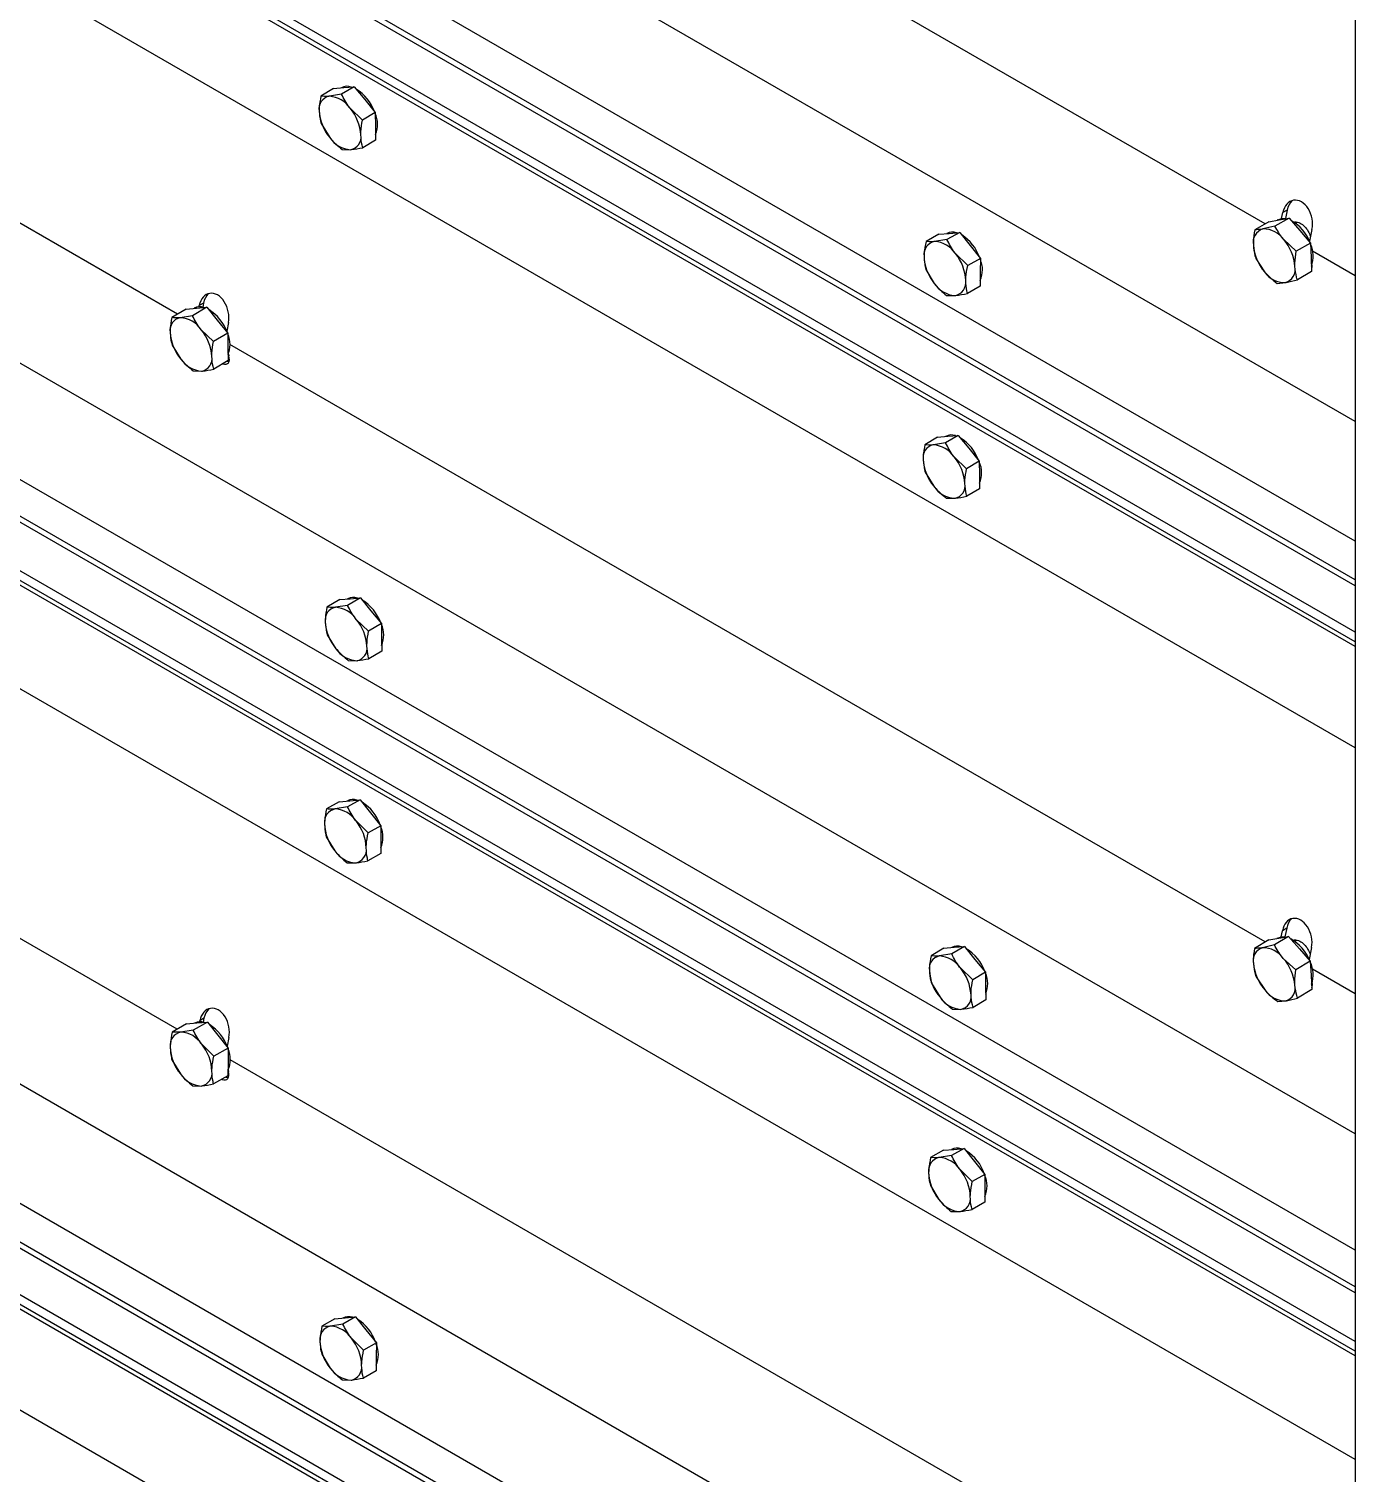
# Model space of a CAD drawing. Header units: millimetres. Extents: x -361 to 14022, y -1822 to 1455.
# Drawn here: x 4023.63 to 4037.7, y 840.03 to 855.35 of the extents above; entities that cross this region are included whole.
import ezdxf

# ---------------------------------------------------------------- set-up
doc = ezdxf.new("R2010")
doc.units = ezdxf.units.MM

msp = doc.modelspace()

# ---------------------------------------------------------------- linework, layer by layer
at = {"color": 7, "linetype": 'Continuous', "lineweight": 25}
for p, q in [((4037.697955, 901.740743), (4037.697955, 819.576324)), ((4037.697955, 851.183063), (3975.19244, 887.266728)), ((4037.697955, 849.916648), (3975.181245, 886.006776)), ((4037.697955, 849.506387), (3975.091041, 885.648589)), ((4037.697955, 849.44118), (3975.047014, 885.608799)), ((4037.697955, 848.947988), (3975.215331, 885.018439)), ((4037.697955, 848.795609), (3975.172353, 884.890871)), ((4037.697955, 848.84733), (3975.216543, 884.917081)), ((4037.697955, 847.723834), (3975.18526, 883.811644)), ((4037.697955, 843.626563), (3975.234603, 879.685889)), ((4037.697955, 842.390314), (3975.249491, 878.441045)), ((4037.697955, 841.938013), (3975.130388, 878.0575)), ((4037.697955, 842.002324), (3975.174702, 878.09623)), ((4037.697955, 841.320663), (3975.283441, 877.351795)), ((4037.697955, 841.423778), (3975.284352, 877.454384)), ((4037.697955, 841.270167), (3975.239249, 877.32681)), ((4037.697955, 840.172238), (3975.229543, 876.234485)), ((4037.697955, 835.97499), (3975.19244, 872.058656)), ((4037.697955, 834.708575), (3975.181245, 870.798703)), ((4037.697955, 834.233108), (3975.047014, 870.400726)), ((4037.697955, 834.298314), (3975.091041, 870.440516)), ((4037.697955, 833.587537), (3975.172353, 869.682798)), ((4037.697955, 833.739916), (3975.215331, 869.810367)), ((4037.697955, 833.639257), (3975.216543, 869.709008)), ((4037.697955, 832.515761), (3975.18526, 868.603571)), ((4036.743419, 853.282035), (4025.763522, 859.620594)), ((4025.204459, 852.323496), (4013.8298, 858.889947)), ((4026.861147, 854.71803), (4026.726216, 854.637999)), ((4026.945438, 854.656733), (4026.816092, 854.635661)), ((4026.861147, 854.71803), (4026.970758, 854.727397)), ((4026.946543, 854.726052), (4026.945117, 854.725206)), ((4027.080368, 854.736764), (4026.945438, 854.656733)), ((4026.970758, 854.727397), (4027.080368, 854.736764)), ((4027.080368, 854.736764), (4027.191728, 854.599833)), ((4027.168158, 854.382872), (4027.037063, 854.508098)), ((4027.191728, 854.599833), (4027.303089, 854.462903)), ((4027.303089, 854.462903), (4027.168158, 854.382872)), ((4027.303089, 854.462903), (4027.304838, 854.316605)), ((4026.729716, 854.345403), (4026.821341, 854.196767)), ((4027.304838, 854.316605), (4027.306588, 854.170307)), ((4026.952436, 854.071542), (4027.042312, 854.069204)), ((4027.306588, 854.170307), (4027.171657, 854.090276)), ((4036.784099, 853.305034), (4036.632591, 853.219375)), ((4036.784099, 853.305034), (4036.891613, 853.324389)), ((4036.999127, 853.343745), (4036.847619, 853.258085)), ((4036.878886, 853.324439), (4036.872811, 853.321005)), ((4036.891613, 853.324389), (4036.999127, 853.343745)), ((4036.917642, 853.337523), (4036.931194, 853.401437)), ((4036.976945, 853.427303), (4036.931194, 853.401437)), ((4036.976945, 853.427303), (4036.95785, 853.33725)), ((4036.999127, 853.343745), (4037.112373, 853.211185)), ((4037.083293, 853.296411), (4037.067348, 853.287397)), ((4033.280939, 853.171067), (4033.146003, 853.094777)), ((4033.280939, 853.171067), (4033.392082, 853.181322)), ((4033.368889, 853.179954), (4033.367256, 853.179031)), ((4033.503225, 853.191576), (4033.368289, 853.115286)), ((4033.392082, 853.181322), (4033.503225, 853.191576)), ((4033.503225, 853.191576), (4033.613053, 853.053758)), ((4036.847619, 853.258085), (4036.72037, 853.227572)), ((4037.112373, 853.211185), (4037.225618, 853.078625)), ((4037.240553, 853.222847), (4037.213951, 853.097388)), ((4033.368289, 853.115286), (4033.237411, 853.093874)), ((4033.613053, 853.053758), (4033.722881, 852.915939)), ((4037.07411, 852.992966), (4036.941129, 853.114368)), ((4037.225618, 853.078625), (4037.07411, 852.992966)), ((4037.225618, 853.078625), (4037.231351, 852.92671)), ((4037.697955, 852.730993), (4037.247589, 852.990983)), ((4033.587945, 852.839649), (4033.458382, 852.96631)), ((4033.722881, 852.915939), (4033.587945, 852.839649)), ((4033.722881, 852.915939), (4033.721565, 852.767866)), ((4036.644056, 852.915545), (4036.737567, 852.771827)), ((4037.231351, 852.92671), (4037.237083, 852.774795)), ((4033.143371, 852.79863), (4033.233464, 852.649653)), ((4033.721565, 852.767866), (4033.720249, 852.619792)), ((4037.237083, 852.774795), (4037.085575, 852.689135)), ((4033.363027, 852.522992), (4033.454435, 852.522089)), ((4033.720249, 852.619792), (4033.585313, 852.543502)), ((4036.870548, 852.650425), (4036.958326, 852.658622)), ((4025.296802, 852.378267), (4025.1453, 852.288408)), ((4025.296802, 852.378267), (4025.406413, 852.387634)), ((4025.516023, 852.397001), (4025.364521, 852.307142)), ((4025.382198, 852.386289), (4025.380773, 852.385443)), ((4025.406413, 852.387634), (4025.516023, 852.397001)), ((4025.433331, 852.401059), (4025.43595, 852.414511)), ((4025.481699, 852.441645), (4025.43595, 852.414511)), ((4025.481699, 852.441645), (4025.473078, 852.397363)), ((4025.516023, 852.397001), (4025.627384, 852.260071)), ((4025.364521, 852.307142), (4025.235176, 852.28607)), ((4025.627384, 852.260071), (4025.738744, 852.12314)), ((4025.74531, 852.235922), (4025.72736, 852.143719)), ((4025.587242, 852.03328), (4025.456147, 852.158506)), ((4025.738744, 852.12314), (4025.587242, 852.03328)), ((4025.738744, 852.12314), (4025.740494, 851.976842)), ((4025.1488, 851.995812), (4025.240425, 851.847176)), ((4025.740494, 851.976842), (4025.742243, 851.830544)), ((4036.744077, 845.661817), (4025.762227, 852.001504)), ((4025.742243, 851.830544), (4025.590741, 851.740684)), ((4025.744756, 851.897991), (4025.749552, 851.881168)), ((4025.37152, 851.72195), (4025.461396, 851.719612)), ((4025.202448, 844.736423), (4013.831095, 851.300965)), ((4033.269302, 851.018681), (4033.134372, 850.93865)), ((4033.269302, 851.018681), (4033.378913, 851.028048)), ((4033.354698, 851.026702), (4033.353273, 851.025857)), ((4033.488523, 851.037415), (4033.353593, 850.957384)), ((4033.378913, 851.028048), (4033.488523, 851.037415)), ((4033.488523, 851.037415), (4033.599884, 850.900484)), ((4033.353593, 850.957384), (4033.224248, 850.936312)), ((4033.599884, 850.900484), (4033.711244, 850.763553)), ((4033.576313, 850.683522), (4033.445219, 850.808748)), ((4033.711244, 850.763553), (4033.576313, 850.683522)), ((4033.711244, 850.763553), (4033.712994, 850.617255)), ((4033.137871, 850.646054), (4033.229497, 850.497418)), ((4033.712994, 850.617255), (4033.714743, 850.470957)), ((4033.360591, 850.372192), (4033.450468, 850.369854)), ((4033.714743, 850.470957), (4033.579813, 850.390926)), ((4026.926, 849.295366), (4026.791069, 849.215335)), ((4026.926, 849.295366), (4027.035611, 849.304733)), ((4027.011396, 849.303387), (4027.00997, 849.302542)), ((4027.145221, 849.3141), (4027.010291, 849.234069)), ((4027.035611, 849.304733), (4027.145221, 849.3141)), ((4027.145221, 849.3141), (4027.256581, 849.177169)), ((4027.010291, 849.234069), (4026.880946, 849.212997)), ((4027.256581, 849.177169), (4027.367942, 849.040238)), ((4027.233011, 848.960207), (4027.101916, 849.085433)), ((4027.367942, 849.040238), (4027.233011, 848.960207)), ((4027.367942, 849.040238), (4027.369691, 848.89394)), ((4026.794569, 848.922739), (4026.886195, 848.774103)), ((4027.369691, 848.89394), (4027.371441, 848.747642)), ((4027.371441, 848.747642), (4027.236511, 848.667612)), ((4027.017289, 848.648877), (4027.107165, 848.646539)), ((4026.92155, 847.150822), (4026.786614, 847.074532)), ((4026.92155, 847.150822), (4027.032694, 847.161077)), ((4027.0095, 847.159709), (4027.007868, 847.158786)), ((4027.143837, 847.171332), (4027.008901, 847.095042)), ((4027.032694, 847.161077), (4027.143837, 847.171332)), ((4027.143837, 847.171332), (4027.253664, 847.033513)), ((4027.008901, 847.095042), (4026.878022, 847.073629)), ((4027.253664, 847.033513), (4027.363492, 846.895694)), ((4027.228556, 846.819404), (4027.098993, 846.946065)), ((4027.363492, 846.895694), (4027.228556, 846.819404)), ((4027.363492, 846.895694), (4027.362176, 846.747621)), ((4026.783983, 846.778385), (4026.874075, 846.629408)), ((4027.362176, 846.747621), (4027.360861, 846.599547)), ((4027.360861, 846.599547), (4027.225925, 846.523257)), ((4027.003638, 846.502747), (4027.095046, 846.501844)), ((4036.913764, 845.716105), (4036.926436, 845.781195)), ((4036.972184, 845.80833), (4036.926436, 845.781195)), ((4036.972184, 845.80833), (4036.954072, 845.715293)), ((4036.781355, 845.683927), (4036.629853, 845.594067)), ((4036.841526, 845.630835), (4036.715955, 845.600746)), ((4036.781355, 845.683927), (4036.887191, 845.702311)), ((4036.993028, 845.720695), (4036.841526, 845.630835)), ((4036.87329, 845.702294), (4036.867573, 845.698903)), ((4036.887191, 845.702311), (4036.993028, 845.720695)), ((4036.993028, 845.720695), (4037.107658, 845.588937)), ((4037.077948, 845.678349), (4037.059493, 845.667403)), ((4033.334155, 845.596017), (4033.199225, 845.515986)), ((4033.418446, 845.53472), (4033.289101, 845.513648)), ((4033.334155, 845.596017), (4033.443766, 845.605384)), ((4033.419551, 845.604038), (4033.418126, 845.603193)), ((4033.553376, 845.614751), (4033.418446, 845.53472)), ((4033.443766, 845.605384), (4033.553376, 845.614751)), ((4033.553376, 845.614751), (4033.664737, 845.47782)), ((4033.664737, 845.47782), (4033.776097, 845.340889)), ((4037.070785, 845.367319), (4036.936421, 845.487372)), ((4037.107658, 845.588937), (4037.222287, 845.457178)), ((4037.235795, 845.602606), (4037.211169, 845.476114)), ((4033.641166, 845.260858), (4033.510072, 845.386084)), ((4033.776097, 845.340889), (4033.641166, 845.260858)), ((4033.776097, 845.340889), (4033.777847, 845.194591)), ((4037.222287, 845.457178), (4037.070785, 845.367319)), ((4037.222287, 845.457178), (4037.23108, 845.307036)), ((4037.697955, 845.111155), (4037.246197, 845.371949)), ((4033.202724, 845.22339), (4033.29435, 845.074754)), ((4033.777847, 845.194591), (4033.779596, 845.048293)), ((4036.647439, 845.293783), (4036.742334, 845.15032)), ((4037.239873, 845.156894), (4037.088371, 845.067034)), ((4037.23108, 845.307036), (4037.239873, 845.156894)), ((4033.779596, 845.048293), (4033.644666, 844.968262)), ((4036.876698, 845.030266), (4036.9628, 845.036945)), ((4025.486459, 844.852546), (4025.440709, 844.82668)), ((4025.486459, 844.852546), (4025.477865, 844.812013)), ((4033.425445, 844.949528), (4033.515321, 844.94719)), ((4025.300907, 844.792089), (4025.149398, 844.70643)), ((4025.371685, 844.72694), (4025.240806, 844.705527)), ((4025.300907, 844.792089), (4025.41205, 844.802344)), ((4025.523193, 844.812599), (4025.371685, 844.72694)), ((4025.388857, 844.800977), (4025.387224, 844.800054)), ((4025.41205, 844.802344), (4025.523193, 844.812599)), ((4025.438264, 844.81515), (4025.440709, 844.82668)), ((4025.523193, 844.812599), (4025.633021, 844.67478)), ((4025.59134, 844.451302), (4025.461777, 844.577963)), ((4025.633021, 844.67478), (4025.742848, 844.536962)), ((4025.750068, 844.648091), (4025.730882, 844.557605)), ((4025.146767, 844.410283), (4025.236859, 844.261306)), ((4025.742848, 844.536962), (4025.59134, 844.451302)), ((4025.742848, 844.536962), (4025.741533, 844.388888)), ((4036.743419, 838.073962), (4025.763522, 844.412522)), ((4025.740217, 844.240815), (4025.588709, 844.155155)), ((4025.741533, 844.388888), (4025.740217, 844.240815)), ((4025.742538, 844.306032), (4025.746878, 844.289031)), ((4025.366422, 844.134645), (4025.45783, 844.133742)), ((4033.551992, 843.471982), (4033.417056, 843.395693)), ((4033.440849, 843.461728), (4033.551992, 843.471982)), ((4033.551992, 843.471982), (4033.66182, 843.334164)), ((4033.329706, 843.451473), (4033.194769, 843.375183)), ((4033.417056, 843.395693), (4033.286177, 843.37428)), ((4033.329706, 843.451473), (4033.440849, 843.461728)), ((4033.417656, 843.46036), (4033.416023, 843.459437)), ((4033.66182, 843.334164), (4033.771647, 843.196345)), ((4033.636711, 843.120055), (4033.507148, 843.246716)), ((4033.771647, 843.196345), (4033.636711, 843.120055)), ((4033.771647, 843.196345), (4033.770332, 843.048272)), ((4033.192138, 843.079036), (4033.28223, 842.930059)), ((4033.770332, 843.048272), (4033.769016, 842.900198)), ((4033.769016, 842.900198), (4033.63408, 842.823908)), ((4033.411793, 842.803398), (4033.503201, 842.802495)), ((4026.872784, 841.662343), (4026.737848, 841.586053)), ((4026.872784, 841.662343), (4026.983927, 841.672598)), ((4026.960734, 841.671231), (4026.959101, 841.670308)), ((4027.09507, 841.682853), (4026.960134, 841.606563)), ((4026.983927, 841.672598), (4027.09507, 841.682853)), ((4027.09507, 841.682853), (4027.204898, 841.545034)), ((4026.960134, 841.606563), (4026.829256, 841.58515)), ((4027.204898, 841.545034), (4027.314725, 841.407216)), ((4027.179789, 841.330926), (4027.050227, 841.457587)), ((4027.314725, 841.407216), (4027.179789, 841.330926)), ((4027.314725, 841.407216), (4027.31341, 841.259142)), ((4026.735216, 841.289906), (4026.825309, 841.14093)), ((4027.31341, 841.259142), (4027.312094, 841.111069)), ((4027.312094, 841.111069), (4027.177158, 841.034779)), ((4026.954871, 841.014269), (4027.046279, 841.013366))]:
    msp.add_line(p, q, dxfattribs=at)
at = {"color": 7, "linetype": 'Continuous', "lineweight": 25, "flags": 128}
for points in [[(4036.878886, 853.324439), (4036.922308, 853.338113), (4036.95785, 853.33725)], [(4036.87329, 845.702294), (4036.917758, 845.716573), (4036.954072, 845.715293)]]:
    msp.add_lwpolyline(points, dxfattribs=at)
at = {"color": 7, "linetype": 'Continuous', "lineweight": 25}
for centre, radius, start, end in [((4027.006696, 854.617665), 0.12396, 69.9370339, 119.0296317), ((4026.845541, 854.303938), 0.481209, 20.2238943, 58.0161973), ((4026.840145, 854.503794), 0.134043, 100.3370645, 190.2264623), ((4026.79713, 854.347644), 0.288641, 33.7722361, 86.2331404), ((4026.667268, 854.196216), 0.483755, 3.3955817, 40.1438852), ((4027.191137, 854.508649), 0.483755, 183.3955817, 220.1438852), ((4027.048471, 854.339582), 0.279172, 337.2142046, 24.156204), ((4027.01826, 854.201071), 0.134043, 280.3370645, 10.2264623), ((4027.061275, 854.357221), 0.288641, 213.7722361, 266.2331404), ((4036.79405, 852.921721), 0.455454, 21.2794767, 59.7350548), ((4033.428597, 853.068381), 0.126545, 71.510323, 118.153237), ((4033.272926, 852.768366), 0.46942, 19.5554709, 57.5471594), ((4036.764221, 853.085635), 0.148557, 107.1682905, 191.3879794), ((4036.725678, 852.96607), 0.261556, 34.5400061, 91.1628643), ((4033.263391, 852.956317), 0.139989, 100.6953232, 188.5331771), ((4033.221726, 852.811535), 0.282774, 33.1850043, 86.8203722), ((4037.105769, 853.092941), 0.488556, 184.3009171, 221.0921177), ((4036.572927, 852.793254), 0.488556, 4.3009171, 41.0921177), ((4036.949434, 852.9404), 0.30459, 339.5606698, 24.7612011), ((4033.601317, 852.952813), 0.476678, 182.0759805, 219.4930678), ((4033.090529, 852.66315), 0.476678, 2.0759805, 39.4930678), ((4033.461447, 852.795298), 0.283127, 336.3520258, 22.6298248), ((4036.914475, 852.80056), 0.148557, 287.1682905, 11.3879794), ((4033.428455, 852.659646), 0.139989, 280.6953232, 8.5331771), ((4036.953018, 852.920124), 0.261556, 214.5400061, 271.1628643), ((4033.470119, 852.804427), 0.282774, 213.1850043, 266.8203722), ((4025.442351, 852.277902), 0.12396, 69.9370339, 119.0296317), ((4025.281197, 851.964175), 0.481209, 20.2238943, 58.0161973), ((4025.259229, 852.154202), 0.134043, 100.3370645, 190.2264623), ((4025.216214, 851.998053), 0.288641, 33.7722361, 86.2331404), ((4025.610221, 852.159057), 0.483755, 183.3955817, 220.1438852), ((4025.086352, 851.846624), 0.483755, 3.3955817, 40.1438852), ((4025.484127, 851.999819), 0.279172, 337.2142046, 24.156204), ((4025.480359, 852.007629), 0.288641, 213.7722361, 266.2331404), ((4025.437344, 851.851479), 0.134043, 280.3370645, 10.2264623), ((4033.414851, 850.918315), 0.12396, 69.9370339, 119.0296317), ((4033.253697, 850.604589), 0.481209, 20.2238943, 58.0161973), ((4033.2483, 850.804445), 0.134043, 100.3370645, 190.2264623), ((4033.205285, 850.648295), 0.288641, 33.7722361, 86.2331404), ((4033.599292, 850.809299), 0.483755, 183.3955817, 220.1438852), ((4033.075423, 850.496867), 0.483755, 3.3955817, 40.1438852), ((4033.456627, 850.640233), 0.279172, 337.2142046, 24.156204), ((4033.426415, 850.501722), 0.134043, 280.3370645, 10.2264623), ((4033.46943, 850.657871), 0.288641, 213.7722361, 266.2331404), ((4027.071549, 849.195001), 0.12396, 69.9370339, 119.0296317), ((4026.904998, 849.08113), 0.134043, 100.3370645, 190.2264623), ((4026.861983, 848.92498), 0.288641, 33.7722361, 86.2331404), ((4026.910394, 848.881274), 0.481209, 20.2238943, 58.0161973), ((4027.25599, 849.085985), 0.483755, 183.3955817, 220.1438852), ((4026.732121, 848.773552), 0.483755, 3.3955817, 40.1438852), ((4027.113325, 848.916918), 0.279172, 337.2142046, 24.156204), ((4027.126128, 848.934556), 0.288641, 213.7722361, 266.2331404), ((4027.083113, 848.778407), 0.134043, 280.3370645, 10.2264623), ((4027.069208, 847.048136), 0.126545, 71.510323, 118.153237), ((4026.904002, 846.936072), 0.139989, 100.6953232, 188.5331771), ((4026.862338, 846.791291), 0.282774, 33.1850043, 86.8203722), ((4026.913537, 846.748122), 0.46942, 19.5554709, 57.5471594), ((4027.241928, 846.932568), 0.476678, 182.0759805, 219.4930678), ((4026.73114, 846.642905), 0.476678, 2.0759805, 39.4930678), ((4027.102059, 846.775053), 0.283127, 336.3520258, 22.6298248), ((4027.110731, 846.784183), 0.282774, 213.1850043, 266.8203722), ((4027.069066, 846.639401), 0.139989, 280.6953232, 8.5331771), ((4033.479705, 845.495651), 0.12396, 69.9370339, 119.0296317), ((4036.783475, 845.289219), 0.467092, 21.8944344, 60.1520331), ((4033.313153, 845.381781), 0.134043, 100.3370645, 190.2264623), ((4033.270138, 845.225631), 0.288641, 33.7722361, 86.2331404), ((4033.31855, 845.181925), 0.481209, 20.2238943, 58.0161973), ((4036.757643, 845.464537), 0.142446, 107.0172725, 193.1127913), ((4036.718395, 845.334446), 0.266312, 35.0462316, 90.5249314), ((4036.565416, 845.156968), 0.496802, 5.602765, 41.6870472), ((4033.664146, 845.386635), 0.483755, 183.3955817, 220.1438852), ((4033.140276, 845.074203), 0.483755, 3.3955817, 40.1438852), ((4033.52148, 845.217569), 0.279172, 337.2142046, 24.156204), ((4037.11334, 845.480723), 0.496802, 185.602765, 221.6870472), ((4036.952419, 845.31603), 0.30138, 340.4672708, 26.2360128), ((4036.921112, 845.173155), 0.142446, 287.0172725, 13.1127913), ((4033.534283, 845.235207), 0.288641, 213.7722361, 266.2331404), ((4033.491268, 845.079057), 0.134043, 280.3370645, 10.2264623), ((4036.96036, 845.303246), 0.266312, 215.0462316, 270.5249314), ((4025.266786, 844.56797), 0.139989, 100.6953232, 188.5331771), ((4025.225122, 844.423189), 0.282774, 33.1850043, 86.8203722), ((4025.448564, 844.689404), 0.126545, 71.510323, 118.153237), ((4025.292894, 844.389389), 0.46942, 19.5554709, 57.5471594), ((4025.604712, 844.564466), 0.476678, 182.0759805, 219.4930678), ((4025.093924, 844.274803), 0.476678, 2.0759805, 39.4930678), ((4025.47868, 844.415895), 0.285816, 337.3946058, 22.4977682), ((4025.473515, 844.416081), 0.282774, 213.1850043, 266.8203722), ((4025.43185, 844.271299), 0.139989, 280.6953232, 8.5331771), ((4033.477363, 843.348787), 0.126545, 71.510323, 118.153237), ((4033.312157, 843.236723), 0.139989, 100.6953232, 188.5331771), ((4033.270493, 843.091941), 0.282774, 33.1850043, 86.8203722), ((4033.321693, 843.048772), 0.46942, 19.5554709, 57.5471594), ((4033.650083, 843.233219), 0.476678, 182.0759805, 219.4930678), ((4033.139295, 842.943556), 0.476678, 2.0759805, 39.4930678), ((4033.510214, 843.075704), 0.283127, 336.3520258, 22.6298248), ((4033.518886, 843.084833), 0.282774, 213.1850043, 266.8203722), ((4033.477221, 842.940052), 0.139989, 280.6953232, 8.5331771), ((4027.020442, 841.559658), 0.126545, 71.510323, 118.153237), ((4026.864771, 841.259643), 0.46942, 19.5554709, 57.5471594), ((4026.855236, 841.447594), 0.139989, 100.6953232, 188.5331771), ((4026.813571, 841.302812), 0.282774, 33.1850043, 86.8203722), ((4027.193162, 841.444089), 0.476678, 182.0759805, 219.4930678), ((4026.682374, 841.154427), 0.476678, 2.0759805, 39.4930678), ((4027.053292, 841.286575), 0.283127, 336.3520258, 22.6298248), ((4027.0203, 841.150922), 0.139989, 280.6953232, 8.5331771), ((4027.061964, 841.295704), 0.282774, 213.1850043, 266.8203722)]:
    msp.add_arc(centre, radius, start, end, dxfattribs=at)
for centre, major_axis, ratio, start_param, end_param in [((4037.085874, 853.312142), (-0.045582, 0.219415), 0.701630723, 4.153173117, 7.294765771), ((4037.131624, 853.338008), (-0.045582, 0.219415), 0.701630723, 0.384769524, 1.011580464), ((4037.082683, 852.953083), (-0.143133, 0.16959), 0.418043607, 3.345854047, 3.747933613), ((4025.59063, 852.325216), (-0.051828, 0.217876), 0.692818262, 4.132742217, 7.274334871), ((4025.636378, 852.352351), (-0.051828, 0.217876), 0.692818262, 0.380651767, 0.991149564), ((4025.594873, 851.970462), (-0.146068, 0.166997), 0.401133331, 2.602360174, 3.846083137), ((4025.640621, 851.997597), (-0.146068, 0.166997), 0.401133331, 2.602360174, 2.768312644), ((4037.081115, 845.6919), (-0.051828, 0.217876), 0.692818262, 4.132742217, 7.274334871), ((4037.126864, 845.719035), (-0.051828, 0.217876), 0.692818262, 0.380646599, 0.991149564), ((4037.085358, 845.337147), (-0.146068, 0.166997), 0.401133331, 3.265743668, 3.747277054), ((4025.595389, 844.737385), (-0.045582, 0.219415), 0.701630723, 4.153173117, 7.294765771), ((4025.641139, 844.763251), (-0.045582, 0.219415), 0.701630723, 0.384758142, 1.011580464), ((4025.592198, 844.378326), (-0.143133, 0.16959), 0.418043607, 2.568485088, 3.853595792), ((4025.637949, 844.404192), (-0.143133, 0.16959), 0.418043607, 2.568485088, 2.779888309)]:
    msp.add_ellipse(centre, major_axis=major_axis, ratio=ratio, start_param=start_param, end_param=end_param, dxfattribs=at)
for points, knots in [([(4027.037063, 854.508098), (4027.034443, 854.511355), (4026.997119, 854.557762), (4026.970338, 854.609048), (4026.945438, 854.656733)], [0, 0, 0, 0, 0.0702005767, 1, 1, 1, 1]), ([(4026.726216, 854.637999), (4026.718589, 854.596147), (4026.70866, 854.541663), (4026.708312, 854.491603), (4026.708232, 854.479996)], [0, 0, 0, 0, 0.768150727, 1, 1, 1, 1]), ([(4026.816092, 854.635661), (4026.813514, 854.635451), (4026.77678, 854.632454), (4026.750579, 854.635328), (4026.726216, 854.637999)], [0, 0, 0, 0, 0.070200577, 1, 1, 1, 1]), ([(4026.708232, 854.479996), (4026.711185, 854.442391), (4026.714929, 854.394729), (4026.727139, 854.353998), (4026.729716, 854.345403)], [0, 0, 0, 0, 0.788999238, 1, 1, 1, 1]), ([(4027.150173, 854.224869), (4027.150254, 854.236475), (4027.150601, 854.286535), (4027.160531, 854.34102), (4027.168158, 854.382872)], [0, 0, 0, 0, 0.231849273, 1, 1, 1, 1]), ([(4027.171657, 854.090276), (4027.169081, 854.09887), (4027.156871, 854.139602), (4027.153127, 854.187264), (4027.150173, 854.224869)], [0, 0, 0, 0, 0.211000762, 1, 1, 1, 1]), ([(4026.821341, 854.196767), (4026.824001, 854.193533), (4026.861887, 854.14746), (4026.908809, 854.10812), (4026.952436, 854.071542)], [0, 0, 0, 0, 0.070200577, 1, 1, 1, 1]), ([(4027.042312, 854.069204), (4027.04493, 854.069437), (4027.082226, 854.072767), (4027.128568, 854.08184), (4027.171657, 854.090276)], [0, 0, 0, 0, 0.070200577, 1, 1, 1, 1]), ([(4037.046366, 853.298764), (4037.050531, 853.299976), (4037.071845, 853.306179), (4037.114705, 853.29281), (4037.163784, 853.257912), (4037.201844, 853.2071), (4037.217538, 853.166886), (4037.224762, 853.148374)], [0, 0, 0, 0, 0.061915042, 0.316839721, 0.559032816, 0.797003256, 1, 1, 1, 1]), ([(4036.632591, 853.219375), (4036.625973, 853.176323), (4036.617356, 853.120278), (4036.618357, 853.068343), (4036.618588, 853.056302)], [0, 0, 0, 0, 0.768150728, 1, 1, 1, 1]), ([(4036.72037, 853.227572), (4036.717841, 853.227124), (4036.681815, 853.220747), (4036.656308, 853.220036), (4036.632591, 853.219375)], [0, 0, 0, 0, 0.070200577, 1, 1, 1, 1]), ([(4036.941129, 853.114368), (4036.938464, 853.117521), (4036.900503, 853.162444), (4036.873099, 853.212004), (4036.847619, 853.258085)], [0, 0, 0, 0, 0.070200577, 1, 1, 1, 1]), ([(4033.146003, 853.094777), (4033.137599, 853.052698), (4033.126658, 852.99792), (4033.125273, 852.947285), (4033.124952, 852.935545)], [0, 0, 0, 0, 0.768150727, 1, 1, 1, 1]), ([(4033.237411, 853.093874), (4033.234796, 853.093642), (4033.197545, 853.090338), (4033.170836, 853.092638), (4033.146003, 853.094777)], [0, 0, 0, 0, 0.070200577, 1, 1, 1, 1]), ([(4033.458382, 852.96631), (4033.455798, 852.969588), (4033.418991, 853.016287), (4033.392718, 853.067587), (4033.368289, 853.115286)], [0, 0, 0, 0, 0.070200577, 1, 1, 1, 1]), ([(4036.618588, 853.056302), (4036.622606, 853.017127), (4036.627698, 852.967476), (4036.641206, 852.924593), (4036.644056, 852.915545)], [0, 0, 0, 0, 0.788999238, 1, 1, 1, 1]), ([(4037.060107, 852.829893), (4037.059875, 852.841934), (4037.058875, 852.893868), (4037.067492, 852.949914), (4037.07411, 852.992966)], [0, 0, 0, 0, 0.231849273, 1, 1, 1, 1]), ([(4033.124952, 852.935545), (4033.127087, 852.897397), (4033.129793, 852.849047), (4033.141006, 852.807414), (4033.143371, 852.79863)], [0, 0, 0, 0, 0.788999238, 1, 1, 1, 1]), ([(4033.566894, 852.680418), (4033.567215, 852.692157), (4033.568599, 852.742792), (4033.57954, 852.797571), (4033.587945, 852.839649)], [0, 0, 0, 0, 0.2318492728, 1, 1, 1, 1]), ([(4037.085575, 852.689135), (4037.082725, 852.698184), (4037.069217, 852.741067), (4037.064125, 852.790718), (4037.060107, 852.829893)], [0, 0, 0, 0, 0.211000762, 1, 1, 1, 1]), ([(4033.585313, 852.543502), (4033.582947, 852.552286), (4033.571735, 852.593919), (4033.569029, 852.642269), (4033.566894, 852.680418)], [0, 0, 0, 0, 0.211000762, 1, 1, 1, 1]), ([(4036.737567, 852.771827), (4036.740271, 852.768696), (4036.778793, 852.72409), (4036.826339, 852.685918), (4036.870548, 852.650425)], [0, 0, 0, 0, 0.070200577, 1, 1, 1, 1]), ([(4036.958326, 852.658622), (4036.960894, 852.659092), (4036.997481, 852.665787), (4037.04313, 852.677886), (4037.085575, 852.689135)], [0, 0, 0, 0, 0.070200577, 1, 1, 1, 1]), ([(4033.233464, 852.649653), (4033.236087, 852.646397), (4033.273455, 852.600016), (4033.31987, 852.560103), (4033.363027, 852.522992)], [0, 0, 0, 0, 0.070200577, 1, 1, 1, 1]), ([(4033.454435, 852.522089), (4033.457089, 852.522343), (4033.494902, 852.525965), (4033.541752, 852.535053), (4033.585313, 852.543502)], [0, 0, 0, 0, 0.070200577, 1, 1, 1, 1]), ([(4025.1453, 852.288408), (4025.137673, 852.246555), (4025.127743, 852.192071), (4025.127396, 852.142011), (4025.127315, 852.130405)], [0, 0, 0, 0, 0.7681507276, 1, 1, 1, 1]), ([(4025.235176, 852.28607), (4025.232598, 852.285859), (4025.195864, 852.282863), (4025.169663, 852.285736), (4025.1453, 852.288408)], [0, 0, 0, 0, 0.070200577, 1, 1, 1, 1]), ([(4025.456147, 852.158506), (4025.453527, 852.161764), (4025.416203, 852.20817), (4025.389422, 852.259456), (4025.364521, 852.307142)], [0, 0, 0, 0, 0.070200577, 1, 1, 1, 1]), ([(4025.127315, 852.130405), (4025.130269, 852.092799), (4025.134013, 852.045138), (4025.146223, 852.004406), (4025.1488, 851.995812)], [0, 0, 0, 0, 0.788999238, 1, 1, 1, 1]), ([(4025.569257, 851.875277), (4025.569338, 851.886883), (4025.569685, 851.936944), (4025.579615, 851.991428), (4025.587242, 852.03328)], [0, 0, 0, 0, 0.231849273, 1, 1, 1, 1]), ([(4025.240425, 851.847176), (4025.243085, 851.843941), (4025.280971, 851.797868), (4025.327893, 851.758528), (4025.37152, 851.72195)], [0, 0, 0, 0, 0.070200577, 1, 1, 1, 1]), ([(4025.590741, 851.740684), (4025.588165, 851.749278), (4025.575955, 851.79001), (4025.572211, 851.837672), (4025.569257, 851.875277)], [0, 0, 0, 0, 0.211000762, 1, 1, 1, 1]), ([(4025.461396, 851.719612), (4025.464014, 851.719846), (4025.501309, 851.723175), (4025.547652, 851.732248), (4025.590741, 851.740684)], [0, 0, 0, 0, 0.070200577, 1, 1, 1, 1]), ([(4033.134372, 850.93865), (4033.126744, 850.896798), (4033.116815, 850.842314), (4033.116467, 850.792253), (4033.116387, 850.780647)], [0, 0, 0, 0, 0.768150727, 1, 1, 1, 1]), ([(4033.224248, 850.936312), (4033.221669, 850.936102), (4033.184936, 850.933105), (4033.158734, 850.935978), (4033.134372, 850.93865)], [0, 0, 0, 0, 0.070200577, 1, 1, 1, 1]), ([(4033.445219, 850.808748), (4033.442598, 850.812006), (4033.405274, 850.858413), (4033.378493, 850.909699), (4033.353593, 850.957384)], [0, 0, 0, 0, 0.0702005767, 1, 1, 1, 1]), ([(4033.116387, 850.780647), (4033.11934, 850.743042), (4033.123084, 850.69538), (4033.135294, 850.654648), (4033.137871, 850.646054)], [0, 0, 0, 0, 0.788999238, 1, 1, 1, 1]), ([(4033.558328, 850.525519), (4033.558409, 850.537126), (4033.558756, 850.587186), (4033.568686, 850.64167), (4033.576313, 850.683522)], [0, 0, 0, 0, 0.231849273, 1, 1, 1, 1]), ([(4033.579813, 850.390926), (4033.577236, 850.399521), (4033.565026, 850.440253), (4033.561282, 850.487914), (4033.558328, 850.525519)], [0, 0, 0, 0, 0.211000762, 1, 1, 1, 1]), ([(4033.229497, 850.497418), (4033.232156, 850.494184), (4033.270042, 850.44811), (4033.316964, 850.40877), (4033.360591, 850.372192)], [0, 0, 0, 0, 0.070200577, 1, 1, 1, 1]), ([(4033.450468, 850.369854), (4033.453086, 850.370088), (4033.490381, 850.373418), (4033.536723, 850.382491), (4033.579813, 850.390926)], [0, 0, 0, 0, 0.070200577, 1, 1, 1, 1]), ([(4026.791069, 849.215335), (4026.783442, 849.173483), (4026.773513, 849.118999), (4026.773165, 849.068938), (4026.773085, 849.057332)], [0, 0, 0, 0, 0.7681507272, 1, 1, 1, 1]), ([(4026.880946, 849.212997), (4026.878367, 849.212787), (4026.841633, 849.20979), (4026.815432, 849.212663), (4026.791069, 849.215335)], [0, 0, 0, 0, 0.0702005767, 1, 1, 1, 1]), ([(4027.101916, 849.085433), (4027.099296, 849.088691), (4027.061972, 849.135098), (4027.035191, 849.186384), (4027.010291, 849.234069)], [0, 0, 0, 0, 0.070200577, 1, 1, 1, 1]), ([(4026.773085, 849.057332), (4026.776038, 849.019727), (4026.779782, 848.972065), (4026.791992, 848.931333), (4026.794569, 848.922739)], [0, 0, 0, 0, 0.788999238, 1, 1, 1, 1]), ([(4027.215026, 848.802204), (4027.215107, 848.813811), (4027.215454, 848.863871), (4027.225384, 848.918355), (4027.233011, 848.960207)], [0, 0, 0, 0, 0.231849273, 1, 1, 1, 1]), ([(4026.886195, 848.774103), (4026.888854, 848.770869), (4026.92674, 848.724795), (4026.973662, 848.685456), (4027.017289, 848.648877)], [0, 0, 0, 0, 0.0702005767, 1, 1, 1, 1]), ([(4027.236511, 848.667612), (4027.233934, 848.676206), (4027.221724, 848.716938), (4027.21798, 848.764599), (4027.215026, 848.802204)], [0, 0, 0, 0, 0.211000762, 1, 1, 1, 1]), ([(4027.107165, 848.646539), (4027.109784, 848.646773), (4027.147079, 848.650103), (4027.193421, 848.659176), (4027.236511, 848.667612)], [0, 0, 0, 0, 0.070200577, 1, 1, 1, 1]), ([(4026.786614, 847.074532), (4026.77821, 847.032454), (4026.767269, 846.977675), (4026.765884, 846.92704), (4026.765563, 846.9153)], [0, 0, 0, 0, 0.768150727, 1, 1, 1, 1]), ([(4026.878022, 847.073629), (4026.875407, 847.073397), (4026.838156, 847.070093), (4026.811448, 847.072393), (4026.786614, 847.074532)], [0, 0, 0, 0, 0.070200577, 1, 1, 1, 1]), ([(4027.098993, 846.946065), (4027.096409, 846.949343), (4027.059603, 846.996042), (4027.033329, 847.047343), (4027.008901, 847.095042)], [0, 0, 0, 0, 0.070200577, 1, 1, 1, 1]), ([(4026.765563, 846.9153), (4026.767698, 846.877152), (4026.770404, 846.828802), (4026.781617, 846.787169), (4026.783983, 846.778385)], [0, 0, 0, 0, 0.7889992378, 1, 1, 1, 1]), ([(4027.207505, 846.660173), (4027.207826, 846.671913), (4027.209211, 846.722548), (4027.220152, 846.777326), (4027.228556, 846.819404)], [0, 0, 0, 0, 0.231849273, 1, 1, 1, 1]), ([(4026.874075, 846.629408), (4026.876698, 846.626152), (4026.914067, 846.579771), (4026.960482, 846.539858), (4027.003638, 846.502747)], [0, 0, 0, 0, 0.070200577, 1, 1, 1, 1]), ([(4027.225925, 846.523257), (4027.223559, 846.532042), (4027.212346, 846.573674), (4027.20964, 846.622025), (4027.207505, 846.660173)], [0, 0, 0, 0, 0.211000762, 1, 1, 1, 1]), ([(4027.095046, 846.501844), (4027.097701, 846.502099), (4027.135513, 846.50572), (4027.182363, 846.514808), (4027.225925, 846.523257)], [0, 0, 0, 0, 0.070200577, 1, 1, 1, 1]), ([(4036.936421, 845.487372), (4036.933724, 845.490507), (4036.895295, 845.535167), (4036.867433, 845.584741), (4036.841526, 845.630835)], [0, 0, 0, 0, 0.070200577, 1, 1, 1, 1]), ([(4037.038725, 845.679266), (4037.044277, 845.680949), (4037.066695, 845.687745), (4037.110928, 845.674458), (4037.160144, 845.639362), (4037.198458, 845.588977), (4037.21455, 845.549261), (4037.221885, 845.531157)], [0, 0, 0, 0, 0.082421276, 0.33275466, 0.570585762, 0.80427026, 1, 1, 1, 1]), ([(4033.199225, 845.515986), (4033.191597, 845.474134), (4033.181668, 845.419649), (4033.18132, 845.369589), (4033.18124, 845.357983)], [0, 0, 0, 0, 0.7681507272, 1, 1, 1, 1]), ([(4033.289101, 845.513648), (4033.286522, 845.513437), (4033.249789, 845.510441), (4033.223587, 845.513314), (4033.199225, 845.515986)], [0, 0, 0, 0, 0.0702005767, 1, 1, 1, 1]), ([(4033.510072, 845.386084), (4033.507451, 845.389342), (4033.470127, 845.435748), (4033.443347, 845.487034), (4033.418446, 845.53472)], [0, 0, 0, 0, 0.070200577, 1, 1, 1, 1]), ([(4036.629853, 845.594067), (4036.62401, 845.551241), (4036.616404, 845.495489), (4036.618439, 845.444128), (4036.618911, 845.43222)], [0, 0, 0, 0, 0.768150728, 1, 1, 1, 1]), ([(4036.715955, 845.600746), (4036.713466, 845.600322), (4036.678007, 845.594281), (4036.653054, 845.59417), (4036.629853, 845.594067)], [0, 0, 0, 0, 0.070200577, 1, 1, 1, 1]), ([(4033.18124, 845.357983), (4033.184194, 845.320378), (4033.187937, 845.272716), (4033.200148, 845.231984), (4033.202724, 845.22339)], [0, 0, 0, 0, 0.788999238, 1, 1, 1, 1]), ([(4036.618911, 845.43222), (4036.623747, 845.393588), (4036.629875, 845.344625), (4036.644379, 845.302641), (4036.647439, 845.293783)], [0, 0, 0, 0, 0.788999238, 1, 1, 1, 1]), ([(4037.059844, 845.205471), (4037.059372, 845.217379), (4037.057336, 845.26874), (4037.064943, 845.324492), (4037.070785, 845.367319)], [0, 0, 0, 0, 0.231849273, 1, 1, 1, 1]), ([(4033.623182, 845.102855), (4033.623262, 845.114462), (4033.62361, 845.164522), (4033.633539, 845.219006), (4033.641166, 845.260858)], [0, 0, 0, 0, 0.231849273, 1, 1, 1, 1]), ([(4037.088371, 845.067034), (4037.085311, 845.075893), (4037.070807, 845.117876), (4037.064679, 845.166839), (4037.059844, 845.205471)], [0, 0, 0, 0, 0.2110007622, 1, 1, 1, 1]), ([(4033.29435, 845.074754), (4033.297009, 845.07152), (4033.334895, 845.025446), (4033.381817, 844.986106), (4033.425445, 844.949528)], [0, 0, 0, 0, 0.0702005767, 1, 1, 1, 1]), ([(4033.644666, 844.968262), (4033.642089, 844.976857), (4033.629879, 845.017588), (4033.626135, 845.06525), (4033.623182, 845.102855)], [0, 0, 0, 0, 0.211000762, 1, 1, 1, 1]), ([(4036.742334, 845.15032), (4036.745071, 845.147208), (4036.784061, 845.102881), (4036.832064, 845.065253), (4036.876698, 845.030266)], [0, 0, 0, 0, 0.0702005767, 1, 1, 1, 1]), ([(4036.9628, 845.036945), (4036.965329, 845.037393), (4037.001349, 845.043767), (4037.046443, 845.055824), (4037.088371, 845.067034)], [0, 0, 0, 0, 0.070200577, 1, 1, 1, 1]), ([(4033.515321, 844.94719), (4033.517939, 844.947424), (4033.555234, 844.950754), (4033.601576, 844.959826), (4033.644666, 844.968262)], [0, 0, 0, 0, 0.070200577, 1, 1, 1, 1]), ([(4025.149398, 844.70643), (4025.140994, 844.664352), (4025.130053, 844.609573), (4025.128669, 844.558938), (4025.128348, 844.547198)], [0, 0, 0, 0, 0.768150728, 1, 1, 1, 1]), ([(4025.240806, 844.705527), (4025.238191, 844.705295), (4025.20094, 844.701991), (4025.174232, 844.704291), (4025.149398, 844.70643)], [0, 0, 0, 0, 0.070200577, 1, 1, 1, 1]), ([(4025.461777, 844.577963), (4025.459194, 844.581241), (4025.422387, 844.62794), (4025.396114, 844.679241), (4025.371685, 844.72694)], [0, 0, 0, 0, 0.0702005767, 1, 1, 1, 1]), ([(4025.128348, 844.547198), (4025.130483, 844.50905), (4025.133189, 844.4607), (4025.144401, 844.419067), (4025.146767, 844.410283)], [0, 0, 0, 0, 0.788999238, 1, 1, 1, 1]), ([(4025.570289, 844.292071), (4025.57061, 844.303811), (4025.571995, 844.354445), (4025.582936, 844.409224), (4025.59134, 844.451302)], [0, 0, 0, 0, 0.231849273, 1, 1, 1, 1]), ([(4025.236859, 844.261306), (4025.239483, 844.25805), (4025.276851, 844.211669), (4025.323266, 844.171756), (4025.366422, 844.134645)], [0, 0, 0, 0, 0.070200577, 1, 1, 1, 1]), ([(4025.588709, 844.155155), (4025.586343, 844.16394), (4025.57513, 844.205572), (4025.572424, 844.253923), (4025.570289, 844.292071)], [0, 0, 0, 0, 0.211000762, 1, 1, 1, 1]), ([(4025.45783, 844.133742), (4025.460485, 844.133997), (4025.498297, 844.137618), (4025.545148, 844.146706), (4025.588709, 844.155155)], [0, 0, 0, 0, 0.070200577, 1, 1, 1, 1]), ([(4033.194769, 843.375183), (4033.186365, 843.333104), (4033.175424, 843.278326), (4033.17404, 843.227691), (4033.173718, 843.215951)], [0, 0, 0, 0, 0.768150727, 1, 1, 1, 1]), ([(4033.286177, 843.37428), (4033.283562, 843.374048), (4033.246311, 843.370744), (4033.219603, 843.373044), (4033.194769, 843.375183)], [0, 0, 0, 0, 0.070200577, 1, 1, 1, 1]), ([(4033.507148, 843.246716), (4033.504564, 843.249994), (4033.467758, 843.296693), (4033.441485, 843.347993), (4033.417056, 843.395693)], [0, 0, 0, 0, 0.070200577, 1, 1, 1, 1]), ([(4033.173718, 843.215951), (4033.175853, 843.177803), (4033.178559, 843.129453), (4033.189772, 843.08782), (4033.192138, 843.079036)], [0, 0, 0, 0, 0.7889992378, 1, 1, 1, 1]), ([(4033.61566, 842.960824), (4033.615981, 842.972563), (4033.617366, 843.023198), (4033.628307, 843.077977), (4033.636711, 843.120055)], [0, 0, 0, 0, 0.231849273, 1, 1, 1, 1]), ([(4033.28223, 842.930059), (4033.284854, 842.926803), (4033.322222, 842.880422), (4033.368637, 842.840509), (4033.411793, 842.803398)], [0, 0, 0, 0, 0.070200577, 1, 1, 1, 1]), ([(4033.63408, 842.823908), (4033.631714, 842.832692), (4033.620501, 842.874325), (4033.617795, 842.922675), (4033.61566, 842.960824)], [0, 0, 0, 0, 0.211000762, 1, 1, 1, 1]), ([(4033.503201, 842.802495), (4033.505856, 842.802749), (4033.543668, 842.806371), (4033.590519, 842.815459), (4033.63408, 842.823908)], [0, 0, 0, 0, 0.070200577, 1, 1, 1, 1]), ([(4026.737848, 841.586053), (4026.729443, 841.543975), (4026.718502, 841.489196), (4026.717118, 841.438561), (4026.716797, 841.426822)], [0, 0, 0, 0, 0.768150727, 1, 1, 1, 1]), ([(4026.829256, 841.58515), (4026.826641, 841.584918), (4026.78939, 841.581614), (4026.762681, 841.583914), (4026.737848, 841.586053)], [0, 0, 0, 0, 0.070200577, 1, 1, 1, 1]), ([(4027.050227, 841.457587), (4027.047643, 841.460865), (4027.010836, 841.507563), (4026.984563, 841.558864), (4026.960134, 841.606563)], [0, 0, 0, 0, 0.070200577, 1, 1, 1, 1]), ([(4026.716797, 841.426822), (4026.718932, 841.388673), (4026.721638, 841.340323), (4026.73285, 841.298691), (4026.735216, 841.289906)], [0, 0, 0, 0, 0.788999238, 1, 1, 1, 1]), ([(4027.158738, 841.171694), (4027.159059, 841.183434), (4027.160444, 841.234069), (4027.171385, 841.288848), (4027.179789, 841.330926)], [0, 0, 0, 0, 0.2318492728, 1, 1, 1, 1]), ([(4027.177158, 841.034779), (4027.174792, 841.043563), (4027.163579, 841.085196), (4027.160873, 841.133546), (4027.158738, 841.171694)], [0, 0, 0, 0, 0.211000762, 1, 1, 1, 1]), ([(4026.825309, 841.14093), (4026.827932, 841.137674), (4026.8653, 841.091293), (4026.911715, 841.05138), (4026.954871, 841.014269)], [0, 0, 0, 0, 0.070200577, 1, 1, 1, 1]), ([(4027.046279, 841.013366), (4027.048934, 841.01362), (4027.086747, 841.017242), (4027.133597, 841.026329), (4027.177158, 841.034779)], [0, 0, 0, 0, 0.070200577, 1, 1, 1, 1])]:
    msp.add_open_spline(points, degree=3, knots=knots, dxfattribs=at)

doc.saveas('drawing.dxf')
